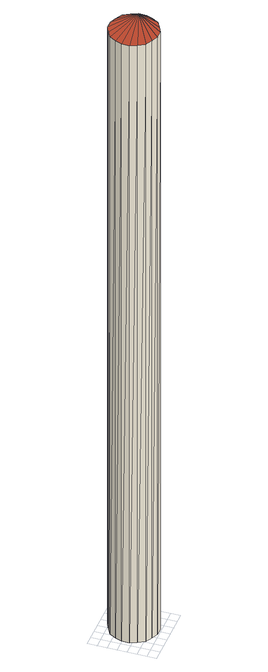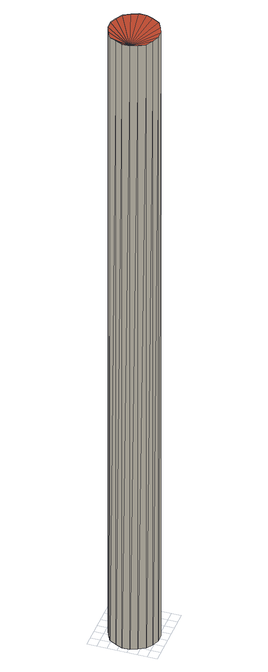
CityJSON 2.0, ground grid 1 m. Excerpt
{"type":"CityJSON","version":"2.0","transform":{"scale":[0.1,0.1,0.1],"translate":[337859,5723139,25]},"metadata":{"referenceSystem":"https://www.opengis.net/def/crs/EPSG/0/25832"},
"CityObjects":{
"building1":{"type":"Building","attributes":{"Geometrietyp2DReferenz":"1000","Gemeindeschluessel":"05170048","function":"51002_1251","roofType":"1000","measuredHeight":71.56},"geometry":[{"type":"Solid","lod":"2","boundaries":[[[[0,1,2]],[[1,3,2]],[[4,5,0]],[[5,1,0]],[[6,7,4]],[[7,5,4]],[[8,9,6]],[[9,7,6]],[[10,11,8]],[[11,9,8]],[[12,13,10]],[[13,11,10]],[[14,15,12]],[[15,13,12]],[[16,17,14]],[[17,15,14]],[[18,19,16]],[[19,17,16]],[[20,21,18]],[[21,19,18]],[[22,23,20]],[[23,21,20]],[[24,25,22]],[[25,23,22]],[[26,27,24]],[[27,25,24]],[[28,29,26]],[[29,27,26]],[[30,31,28]],[[31,29,28]],[[32,33,34]],[[34,33,30]],[[33,31,30]],[[35,32,34]],[[36,37,35]],[[37,32,35]],[[38,39,36]],[[39,37,36]],[[2,3,38]],[[3,39,38]],[[3,1,39]],[[1,5,39]],[[5,7,39]],[[7,9,39]],[[9,11,39]],[[11,13,39]],[[13,15,39]],[[15,17,39]],[[17,19,39]],[[19,21,39]],[[21,23,39]],[[23,25,39]],[[25,27,39]],[[27,29,39]],[[29,31,39]],[[31,33,39]],[[33,32,39]],[[32,37,39]],[[0,2,4]],[[2,38,4]],[[38,36,4]],[[36,35,4]],[[35,34,4]],[[34,30,4]],[[30,28,4]],[[28,26,4]],[[26,24,4]],[[24,22,4]],[[22,20,4]],[[20,18,4]],[[18,16,4]],[[16,14,4]],[[14,12,4]],[[12,10,4]],[[10,8,4]],[[8,6,4]]]],"semantics":{"surfaces":[{"type":"WallSurface"},{"type":"GroundSurface"},{"type":"RoofSurface"}],"values":[[0,0,0,0,0,0,0,0,0,0,0,0,0,0,0,0,0,0,0,0,0,0,0,0,0,0,0,0,0,0,0,0,0,0,0,0,0,0,0,0,1,1,1,1,1,1,1,1,1,1,1,1,1,1,1,1,1,1,2,2,2,2,2,2,2,2,2,2,2,2,2,2,2,2,2,2]]}}]}
},
"vertices":[
[52,38,723],[52,38,7],[48,45,723],[48,45,7],[55,31,723],[55,31,7],[55,23,723],[55,23,7],[52,16,723],[52,16,7],[48,9,723],[48,9,7],[41,5,723],[41,5,7],[34,2,723],[34,2,7],[26,2,723],[26,2,7],[19,5,723],[19,5,7],[12,9,723],[12,9,7],[8,16,723],[8,16,7],[5,23,723],[5,23,7],[5,31,723],[5,31,7],[8,38,723],[8,38,7],[12,45,723],[12,45,7],[26,52,7],[19,49,7],[19,49,723],[26,52,723],[34,52,723],[34,52,7],[41,49,723],[41,49,7]
]}
